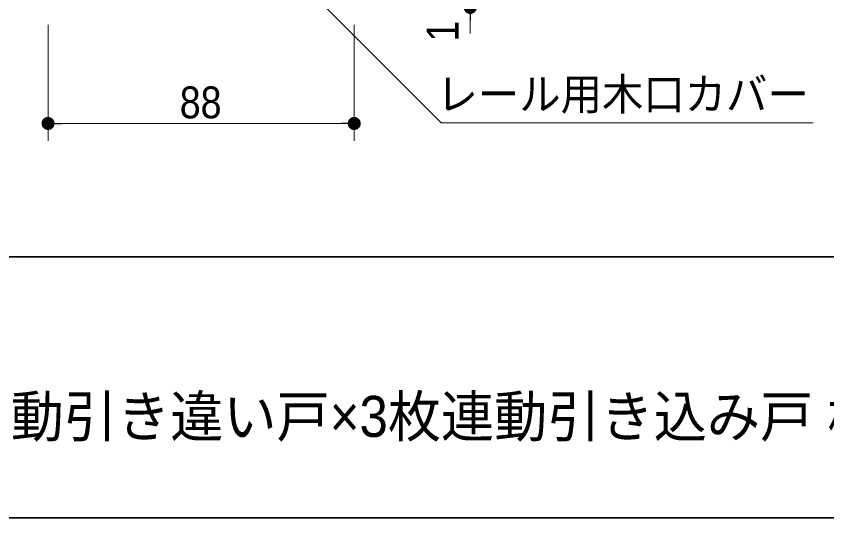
# Model space of a CAD drawing. Units: millimetres, scale not verified. Extents: x -9094 to 9094, y -4567 to 4567.
# Drawn here: x -4853 to -3455, y -4155 to -3290 of the extents above; entities that cross this region are included whole.
import ezdxf
from ezdxf.enums import TextEntityAlignment as Align

# ---------------------------------------------------------------- set-up
doc = ezdxf.new("R2010")
doc.units = ezdxf.units.MM
doc.header["$LTSCALE"] = 30
doc.header["$PDMODE"] = 32
doc.header["$PDSIZE"] = 15
for name, color, linetype, lineweight in [('0-1_1図面枠', 7, 'Continuous', 20), ('0-2_2寸法-1', 7, 'Continuous', 15), ('0-3_0', 7, 'Continuous', 25), ('0-5_2寸法-3', 7, 'Continuous', 15)]:
    doc.layers.add(name, color=color, linetype=linetype, lineweight=lineweight)
doc.layers.add('0-4_Defpoints', color=7, linetype='Continuous')
doc.styles.add('ＭＳ Ｐゴシック', font='')
doc.styles.get('ＭＳ Ｐゴシック').set_extended_font_data('MS PGothic')

# ---------------------------------------------------------------- blocks, each defined once
blk = doc.blocks.new('グループ-92')
at = {"layer": '0-1_1図面枠', "lineweight": 35}
blk.add_line((-180000, -111150), (180000, -111150), dxfattribs=at)
blk.add_lwpolyline([(-180000, 124650), (180000, 124650), (180000, -124650), (-180000, -124650)], close=True, dxfattribs=at)
blk = doc.blocks.new('図面枠')
at = {"layer": '0-1_1図面枠'}
blk.add_blockref('グループ-92', (0, 0), dxfattribs=at)
blk = doc.blocks.new('_Dot')
at = {"layer": '0-3_0'}
blk.add_line((-15, 0), (-30, 0), dxfattribs=at)
for points in [[(0, 0), (-15, 0), (-14.88, 1.88)], [(0, 0), (-14.88, -1.88), (-15, 0)], [(0, 0), (-14.88, 1.88), (-14.53, 3.73)], [(0, 0), (-14.53, -3.73), (-14.88, -1.88)], [(0, 0), (-14.53, 3.73), (-13.95, 5.52)], [(0, 0), (-13.95, -5.52), (-14.53, -3.73)], [(0, 0), (-13.95, 5.52), (-13.14, 7.23)], [(0, 0), (-13.14, -7.23), (-13.95, -5.52)], [(0, 0), (-13.14, 7.23), (-12.14, 8.82)], [(0, 0), (-12.14, -8.82), (-13.14, -7.23)], [(0, 0), (-12.14, 8.82), (-10.93, 10.27)], [(0, 0), (-10.93, -10.27), (-12.14, -8.82)], [(0, 0), (-10.93, 10.27), (-9.56, 11.56)], [(0, 0), (-9.56, -11.56), (-10.93, -10.27)], [(0, 0), (-9.56, 11.56), (-8.04, 12.66)], [(0, 0), (-8.04, -12.66), (-9.56, -11.56)], [(0, 0), (-8.04, 12.66), (-6.39, 13.57)], [(0, 0), (-6.39, -13.57), (-8.04, -12.66)], [(0, 0), (-6.39, 13.57), (-4.64, 14.27)], [(0, 0), (-4.64, -14.27), (-6.39, -13.57)], [(0, 0), (-4.64, 14.27), (-2.81, 14.73)], [(0, 0), (-2.81, -14.73), (-4.64, -14.27)], [(0, 0), (-2.81, 14.73), (-0.94, 14.97)], [(0, 0), (-0.94, -14.97), (-2.81, -14.73)], [(0, 0), (-0.94, 14.97), (0.94, 14.97)], [(0, 0), (0.94, -14.97), (-0.94, -14.97)], [(0, 0), (0.94, 14.97), (2.81, 14.73)], [(0, 0), (2.81, 14.73), (4.64, 14.27)], [(0, 0), (4.64, 14.27), (6.39, 13.57)], [(0, 0), (6.39, 13.57), (8.04, 12.66)], [(0, 0), (8.04, 12.66), (9.56, 11.56)], [(0, 0), (9.56, 11.56), (10.93, 10.27)], [(0, 0), (10.93, 10.27), (12.14, 8.82)], [(0, 0), (12.14, 8.82), (13.14, 7.23)], [(0, 0), (13.14, 7.23), (13.95, 5.52)], [(0, 0), (13.95, 5.52), (14.53, 3.73)], [(0, 0), (14.53, 3.73), (14.88, 1.88)], [(0, 0), (14.88, 1.88), (15, 0)], [(0, 0), (2.81, -14.73), (0.94, -14.97)], [(0, 0), (4.64, -14.27), (2.81, -14.73)], [(0, 0), (6.39, -13.57), (4.64, -14.27)], [(0, 0), (8.04, -12.66), (6.39, -13.57)], [(0, 0), (9.56, -11.56), (8.04, -12.66)], [(0, 0), (10.93, -10.27), (9.56, -11.56)], [(0, 0), (12.14, -8.82), (10.93, -10.27)], [(0, 0), (13.14, -7.23), (12.14, -8.82)], [(0, 0), (13.95, -5.52), (13.14, -7.23)], [(0, 0), (14.53, -3.73), (13.95, -5.52)], [(0, 0), (14.88, -1.88), (14.53, -3.73)], [(0, 0), (15, 0), (14.88, -1.88)]]:
    blk.add_solid(points, dxfattribs=at)

msp = doc.modelspace()

# ---------------------------------------------------------------- linework, layer by layer
at = {"layer": '0-2_2寸法-1'}
for p, q in [((-4070.25, -3297.51), (-4070.25, -3320.02)), ((-4798.25, -3305), (-4798.25, -3505)), ((-4270.25, -3305), (-4270.25, -3505)), ((-4292.76, -3475), (-4775.74, -3475))]:
    msp.add_line(p, q, dxfattribs=at)
at = {"layer": '0-4_Defpoints'}
msp.add_point((-4798.25, -3475), dxfattribs=at)
at = {"layer": '0-5_2寸法-3'}
msp.add_lwpolyline([(-4320.25, -3273.8), (-4120.25, -3473.8), (-3478.68, -3473.8)], dxfattribs=at)

# ---------------------------------------------------------------- block references
at = {"layer": '0-1_1図面枠', "xscale": 0.03333333, "yscale": 0.03333333}
msp.add_blockref('図面枠', (-2681.25, 0), dxfattribs=at)
at = {"layer": '0-2_2寸法-1', "xscale": 0.7503418, "yscale": 0.7503418}
for p, rotation in [((-4070.25, -3275), 90), ((-4798.25, -3475), 180)]:
    msp.add_blockref('_Dot', p, dxfattribs=dict(at, rotation=rotation))
msp.add_blockref('_Dot', (-4270.25, -3475), dxfattribs=at)

# ---------------------------------------------------------------- texts
at = {"layer": '0-1_1図面枠', "style": 'ＭＳ Ｐゴシック', "width": 0.95}
msp.add_text('クアドロライト 3枚連動引き違い戸×3枚連動引き込み戸 標準 コーナー', height=70.75, dxfattribs=at).set_placement((-5761.08, -4036.77), align=Align.BOTTOM_LEFT)
at = {"layer": '0-2_2寸法-1', "style": 'ＭＳ Ｐゴシック', "width": 0.9}
msp.add_text('1', height=54.99, rotation=90, dxfattribs=at).set_placement((-4073.97, -3333.75), align=Align.BOTTOM_LEFT)
msp.add_text('88', height=54.99, dxfattribs=at).set_placement((-4571.14, -3482.58), align=Align.BOTTOM_LEFT)
at = {"layer": '0-5_2寸法-3', "style": 'ＭＳ Ｐゴシック', "width": 0.95}
msp.add_text('レール用木口カバー', height=55.03, dxfattribs=at).set_placement((-4128.32, -3468.35), align=Align.BOTTOM_LEFT)

doc.saveas('drawing.dxf')
